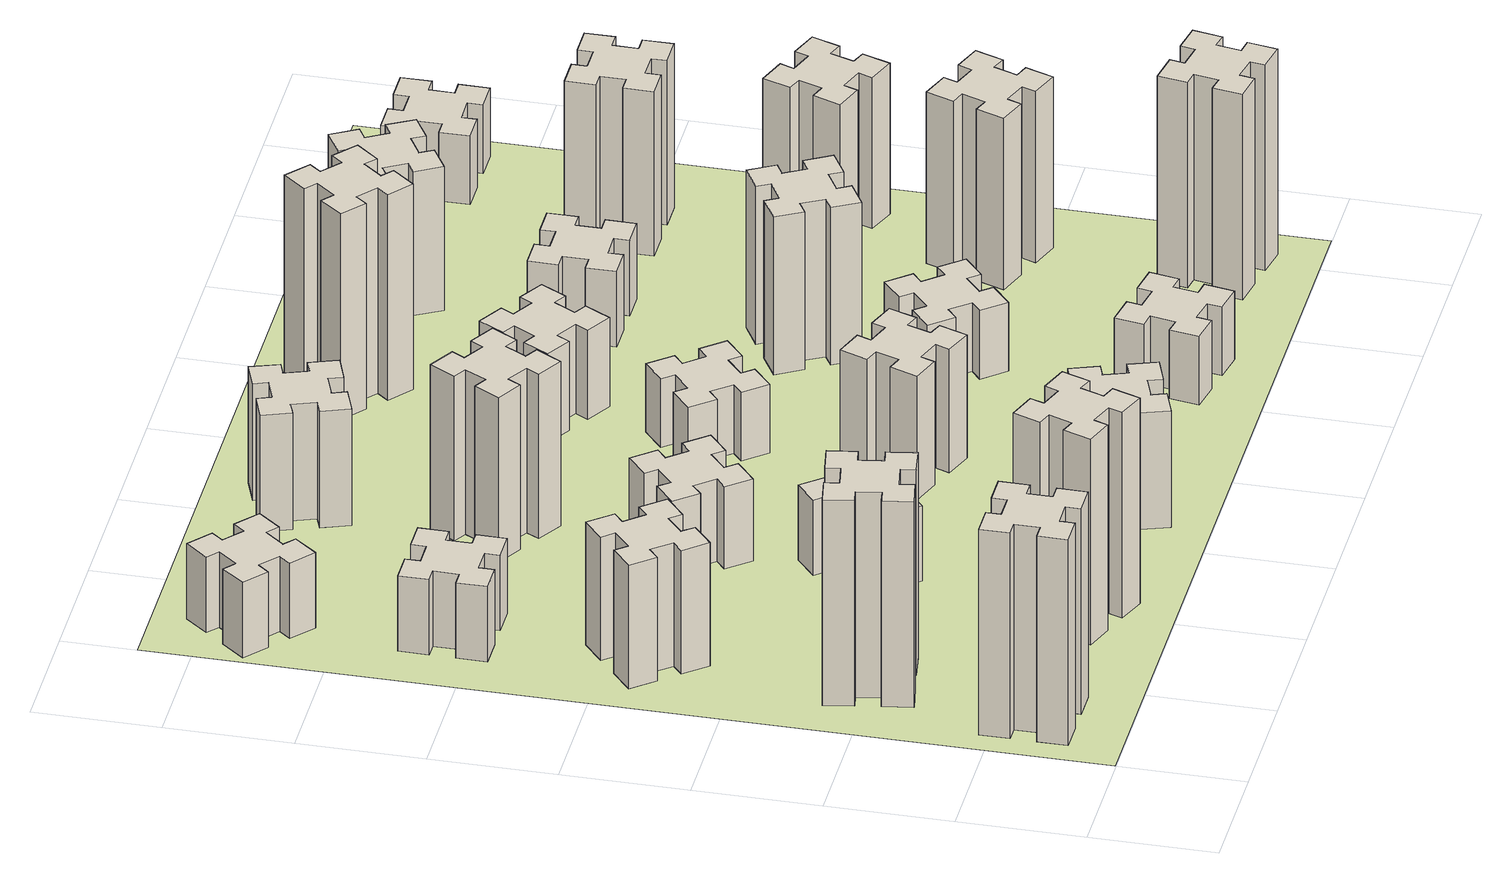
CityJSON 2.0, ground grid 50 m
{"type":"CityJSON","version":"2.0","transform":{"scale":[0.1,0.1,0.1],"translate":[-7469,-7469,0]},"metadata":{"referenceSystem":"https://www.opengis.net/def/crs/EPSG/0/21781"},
"CityObjects":{
"building1":{"type":"Building","attributes":{"class":"1000","function":"1000","usage":"1000","yearOfConstruction":2016,"roofType":"1000","measuredHeight":90,"storeysAboveGround":30,"storeysBelowGround":0},"geometry":[{"type":"Solid","lod":"1","boundaries":[[[[0,1,2,3,4,5,6,7,8,9,10,11,12,13,14,15,16,17,18,19]],[[17,16,20,21]],[[16,15,22,20]],[[15,14,23,22]],[[14,13,24,23]],[[13,12,25,24]],[[12,11,26,25]],[[11,10,27,26]],[[10,9,28,27]],[[9,8,29,28]],[[8,7,30,29]],[[7,6,31,30]],[[6,5,32,31]],[[5,4,33,32]],[[4,3,34,33]],[[3,2,35,34]],[[2,1,36,35]],[[1,0,37,36]],[[0,19,38,37]],[[19,18,39,38]],[[18,17,21,39]],[[24,25,26,27,28,29,30,31,32,33,34,35,36,37,38,39,21,20,22,23]]]]}]},
"building2":{"type":"Building","attributes":{"class":"1000","function":"1000","usage":"1000","yearOfConstruction":2016,"roofType":"1000","measuredHeight":90,"storeysAboveGround":30,"storeysBelowGround":0},"geometry":[{"type":"Solid","lod":"1","boundaries":[[[[40,41,42,43,44,45,46,47,48,49,50,51,52,53,54,55,56,57,58,59]],[[57,56,60,61]],[[56,55,62,60]],[[55,54,63,62]],[[54,53,64,63]],[[53,52,65,64]],[[52,51,66,65]],[[51,50,67,66]],[[50,49,68,67]],[[49,48,69,68]],[[48,47,70,69]],[[47,46,71,70]],[[46,45,72,71]],[[45,44,73,72]],[[44,43,74,73]],[[43,42,75,74]],[[42,41,76,75]],[[41,40,77,76]],[[40,59,78,77]],[[59,58,79,78]],[[58,57,61,79]],[[64,65,66,67,68,69,70,71,72,73,74,75,76,77,78,79,61,60,62,63]]]]}]},
"building3":{"type":"Building","attributes":{"class":"1000","function":"1000","usage":"1000","yearOfConstruction":2016,"roofType":"1000","measuredHeight":54,"storeysAboveGround":30,"storeysBelowGround":0},"geometry":[{"type":"Solid","lod":"1","boundaries":[[[[80,81,82,83,84,85,86,87,88,89,90,91,92,93,94,95,96,97,98,99]],[[97,96,100,101]],[[96,95,102,100]],[[95,94,103,102]],[[94,93,104,103]],[[93,92,105,104]],[[92,91,106,105]],[[91,90,107,106]],[[90,89,108,107]],[[89,88,109,108]],[[88,87,110,109]],[[87,86,111,110]],[[86,85,112,111]],[[85,84,113,112]],[[84,83,114,113]],[[83,82,115,114]],[[82,81,116,115]],[[81,80,117,116]],[[80,99,118,117]],[[99,98,119,118]],[[98,97,101,119]],[[104,105,106,107,108,109,110,111,112,113,114,115,116,117,118,119,101,100,102,103]]]]}]},
"building4":{"type":"Building","attributes":{"class":"1000","function":"1000","usage":"1000","yearOfConstruction":2016,"roofType":"1000","measuredHeight":90,"storeysAboveGround":30,"storeysBelowGround":0},"geometry":[{"type":"Solid","lod":"1","boundaries":[[[[120,121,122,123,124,125,126,127,128,129,130,131,132,133,134,135,136,137,138,139]],[[137,136,140,141]],[[136,135,142,140]],[[135,134,143,142]],[[134,133,144,143]],[[133,132,145,144]],[[132,131,146,145]],[[131,130,147,146]],[[130,129,148,147]],[[129,128,149,148]],[[128,127,150,149]],[[127,126,151,150]],[[126,125,152,151]],[[125,124,153,152]],[[124,123,154,153]],[[123,122,155,154]],[[122,121,156,155]],[[121,120,157,156]],[[120,139,158,157]],[[139,138,159,158]],[[138,137,141,159]],[[144,145,146,147,148,149,150,151,152,153,154,155,156,157,158,159,141,140,142,143]]]]}]},
"building5":{"type":"Building","attributes":{"class":"1000","function":"1000","usage":"1000","yearOfConstruction":2016,"roofType":"1000","measuredHeight":33,"storeysAboveGround":30,"storeysBelowGround":0},"geometry":[{"type":"Solid","lod":"1","boundaries":[[[[160,161,162,163,164,165,166,167,168,169,170,171,172,173,174,175,176,177,178,179]],[[177,176,180,181]],[[176,175,182,180]],[[175,174,183,182]],[[174,173,184,183]],[[173,172,185,184]],[[172,171,186,185]],[[171,170,187,186]],[[170,169,188,187]],[[169,168,189,188]],[[168,167,190,189]],[[167,166,191,190]],[[166,165,192,191]],[[165,164,193,192]],[[164,163,194,193]],[[163,162,195,194]],[[162,161,196,195]],[[161,160,197,196]],[[160,179,198,197]],[[179,178,199,198]],[[178,177,181,199]],[[184,185,186,187,188,189,190,191,192,193,194,195,196,197,198,199,181,180,182,183]]]]}]},
"building6":{"type":"Building","attributes":{"class":"1000","function":"1000","usage":"1000","yearOfConstruction":2016,"roofType":"1000","measuredHeight":33,"storeysAboveGround":30,"storeysBelowGround":0},"geometry":[{"type":"Solid","lod":"1","boundaries":[[[[200,201,202,203,204,205,206,207,208,209,210,211,212,213,214,215,216,217,218,219]],[[217,216,220,221]],[[216,215,222,220]],[[215,214,223,222]],[[214,213,224,223]],[[213,212,225,224]],[[212,211,226,225]],[[211,210,227,226]],[[210,209,228,227]],[[209,208,229,228]],[[208,207,230,229]],[[207,206,231,230]],[[206,205,232,231]],[[205,204,233,232]],[[204,203,234,233]],[[203,202,235,234]],[[202,201,236,235]],[[201,200,237,236]],[[200,219,238,237]],[[219,218,239,238]],[[218,217,221,239]],[[224,225,226,227,228,229,230,231,232,233,234,235,236,237,238,239,221,220,222,223]]]]}]},
"building7":{"type":"Building","attributes":{"class":"1000","function":"1000","usage":"1000","yearOfConstruction":2016,"roofType":"1000","measuredHeight":33,"storeysAboveGround":30,"storeysBelowGround":0},"geometry":[{"type":"Solid","lod":"1","boundaries":[[[[240,241,242,243,244,245,246,247,248,249,250,251,252,253,254,255,256,257,258,259]],[[257,256,260,261]],[[256,255,262,260]],[[255,254,263,262]],[[254,253,264,263]],[[253,252,265,264]],[[252,251,266,265]],[[251,250,267,266]],[[250,249,268,267]],[[249,248,269,268]],[[248,247,270,269]],[[247,246,271,270]],[[246,245,272,271]],[[245,244,273,272]],[[244,243,274,273]],[[243,242,275,274]],[[242,241,276,275]],[[241,240,277,276]],[[240,259,278,277]],[[259,258,279,278]],[[258,257,261,279]],[[264,265,266,267,268,269,270,271,272,273,274,275,276,277,278,279,261,260,262,263]]]]}]},
"building8":{"type":"Building","attributes":{"class":"1000","function":"1000","usage":"1000","yearOfConstruction":2016,"roofType":"1000","measuredHeight":36,"storeysAboveGround":30,"storeysBelowGround":0},"geometry":[{"type":"Solid","lod":"1","boundaries":[[[[280,281,282,283,284,285,286,287,288,289,290,291,292,293,294,295,296,297,298,299]],[[297,296,300,301]],[[296,295,302,300]],[[295,294,303,302]],[[294,293,304,303]],[[293,292,305,304]],[[292,291,306,305]],[[291,290,307,306]],[[290,289,308,307]],[[289,288,309,308]],[[288,287,310,309]],[[287,286,311,310]],[[286,285,312,311]],[[285,284,313,312]],[[284,283,314,313]],[[283,282,315,314]],[[282,281,316,315]],[[281,280,317,316]],[[280,299,318,317]],[[299,298,319,318]],[[298,297,301,319]],[[304,305,306,307,308,309,310,311,312,313,314,315,316,317,318,319,301,300,302,303]]]]}]},
"building9":{"type":"Building","attributes":{"class":"1000","function":"1000","usage":"1000","yearOfConstruction":2016,"roofType":"1000","measuredHeight":51,"storeysAboveGround":30,"storeysBelowGround":0},"geometry":[{"type":"Solid","lod":"1","boundaries":[[[[320,321,322,323,324,325,326,327,328,329,330,331,332,333,334,335,336,337,338,339]],[[337,336,340,341]],[[336,335,342,340]],[[335,334,343,342]],[[334,333,344,343]],[[333,332,345,344]],[[332,331,346,345]],[[331,330,347,346]],[[330,329,348,347]],[[329,328,349,348]],[[328,327,350,349]],[[327,326,351,350]],[[326,325,352,351]],[[325,324,353,352]],[[324,323,354,353]],[[323,322,355,354]],[[322,321,356,355]],[[321,320,357,356]],[[320,339,358,357]],[[339,338,359,358]],[[338,337,341,359]],[[344,345,346,347,348,349,350,351,352,353,354,355,356,357,358,359,341,340,342,343]]]]}]},
"building10":{"type":"Building","attributes":{"class":"1000","function":"1000","usage":"1000","yearOfConstruction":2016,"roofType":"1000","measuredHeight":72,"storeysAboveGround":30,"storeysBelowGround":0},"geometry":[{"type":"Solid","lod":"1","boundaries":[[[[360,361,362,363,364,365,366,367,368,369,370,371,372,373,374,375,376,377,378,379]],[[377,376,380,381]],[[376,375,382,380]],[[375,374,383,382]],[[374,373,384,383]],[[373,372,385,384]],[[372,371,386,385]],[[371,370,387,386]],[[370,369,388,387]],[[369,368,389,388]],[[368,367,390,389]],[[367,366,391,390]],[[366,365,392,391]],[[365,364,393,392]],[[364,363,394,393]],[[363,362,395,394]],[[362,361,396,395]],[[361,360,397,396]],[[360,379,398,397]],[[379,378,399,398]],[[378,377,381,399]],[[384,385,386,387,388,389,390,391,392,393,394,395,396,397,398,399,381,380,382,383]]]]}]},
"building11":{"type":"Building","attributes":{"class":"1000","function":"1000","usage":"1000","yearOfConstruction":2016,"roofType":"1000","measuredHeight":51,"storeysAboveGround":30,"storeysBelowGround":0},"geometry":[{"type":"Solid","lod":"1","boundaries":[[[[400,401,402,403,404,405,406,407,408,409,410,411,412,413,414,415,416,417,418,419]],[[417,416,420,421]],[[416,415,422,420]],[[415,414,423,422]],[[414,413,424,423]],[[413,412,425,424]],[[412,411,426,425]],[[411,410,427,426]],[[410,409,428,427]],[[409,408,429,428]],[[408,407,430,429]],[[407,406,431,430]],[[406,405,432,431]],[[405,404,433,432]],[[404,403,434,433]],[[403,402,435,434]],[[402,401,436,435]],[[401,400,437,436]],[[400,419,438,437]],[[419,418,439,438]],[[418,417,421,439]],[[424,425,426,427,428,429,430,431,432,433,434,435,436,437,438,439,421,420,422,423]]]]}]},
"building12":{"type":"Building","attributes":{"class":"1000","function":"1000","usage":"1000","yearOfConstruction":2016,"roofType":"1000","measuredHeight":54,"storeysAboveGround":30,"storeysBelowGround":0},"geometry":[{"type":"Solid","lod":"1","boundaries":[[[[440,441,442,443,444,445,446,447,448,449,450,451,452,453,454,455,456,457,458,459]],[[457,456,460,461]],[[456,455,462,460]],[[455,454,463,462]],[[454,453,464,463]],[[453,452,465,464]],[[452,451,466,465]],[[451,450,467,466]],[[450,449,468,467]],[[449,448,469,468]],[[448,447,470,469]],[[447,446,471,470]],[[446,445,472,471]],[[445,444,473,472]],[[444,443,474,473]],[[443,442,475,474]],[[442,441,476,475]],[[441,440,477,476]],[[440,459,478,477]],[[459,458,479,478]],[[458,457,461,479]],[[464,465,466,467,468,469,470,471,472,473,474,475,476,477,478,479,461,460,462,463]]]]}]},
"building13":{"type":"Building","attributes":{"class":"1000","function":"1000","usage":"1000","yearOfConstruction":2016,"roofType":"1000","measuredHeight":30,"storeysAboveGround":30,"storeysBelowGround":0},"geometry":[{"type":"Solid","lod":"1","boundaries":[[[[480,481,482,483,484,485,486,487,488,489,490,491,492,493,494,495,496,497,498,499]],[[497,496,500,501]],[[496,495,502,500]],[[495,494,503,502]],[[494,493,504,503]],[[493,492,505,504]],[[492,491,506,505]],[[491,490,507,506]],[[490,489,508,507]],[[489,488,509,508]],[[488,487,510,509]],[[487,486,511,510]],[[486,485,512,511]],[[485,484,513,512]],[[484,483,514,513]],[[483,482,515,514]],[[482,481,516,515]],[[481,480,517,516]],[[480,499,518,517]],[[499,498,519,518]],[[498,497,501,519]],[[504,505,506,507,508,509,510,511,512,513,514,515,516,517,518,519,501,500,502,503]]]]}]},
"building14":{"type":"Building","attributes":{"class":"1000","function":"1000","usage":"1000","yearOfConstruction":2016,"roofType":"1000","measuredHeight":39,"storeysAboveGround":30,"storeysBelowGround":0},"geometry":[{"type":"Solid","lod":"1","boundaries":[[[[520,521,522,523,524,525,526,527,528,529,530,531,532,533,534,535,536,537,538,539]],[[537,536,540,541]],[[536,535,542,540]],[[535,534,543,542]],[[534,533,544,543]],[[533,532,545,544]],[[532,531,546,545]],[[531,530,547,546]],[[530,529,548,547]],[[529,528,549,548]],[[528,527,550,549]],[[527,526,551,550]],[[526,525,552,551]],[[525,524,553,552]],[[524,523,554,553]],[[523,522,555,554]],[[522,521,556,555]],[[521,520,557,556]],[[520,539,558,557]],[[539,538,559,558]],[[538,537,541,559]],[[544,545,546,547,548,549,550,551,552,553,554,555,556,557,558,559,541,540,542,543]]]]}]},
"building15":{"type":"Building","attributes":{"class":"1000","function":"1000","usage":"1000","yearOfConstruction":2016,"roofType":"1000","measuredHeight":30,"storeysAboveGround":30,"storeysBelowGround":0},"geometry":[{"type":"Solid","lod":"1","boundaries":[[[[560,561,562,563,564,565,566,567,568,569,570,571,572,573,574,575,576,577,578,579]],[[577,576,580,581]],[[576,575,582,580]],[[575,574,583,582]],[[574,573,584,583]],[[573,572,585,584]],[[572,571,586,585]],[[571,570,587,586]],[[570,569,588,587]],[[569,568,589,588]],[[568,567,590,589]],[[567,566,591,590]],[[566,565,592,591]],[[565,564,593,592]],[[564,563,594,593]],[[563,562,595,594]],[[562,561,596,595]],[[561,560,597,596]],[[560,579,598,597]],[[579,578,599,598]],[[578,577,581,599]],[[584,585,586,587,588,589,590,591,592,593,594,595,596,597,598,599,581,580,582,583]]]]}]},
"building16":{"type":"Building","attributes":{"class":"1000","function":"1000","usage":"1000","yearOfConstruction":2016,"roofType":"1000","measuredHeight":90,"storeysAboveGround":30,"storeysBelowGround":0},"geometry":[{"type":"Solid","lod":"1","boundaries":[[[[600,601,602,603,604,605,606,607,608,609,610,611,612,613,614,615,616,617,618,619]],[[617,616,620,621]],[[616,615,622,620]],[[615,614,623,622]],[[614,613,624,623]],[[613,612,625,624]],[[612,611,626,625]],[[611,610,627,626]],[[610,609,628,627]],[[609,608,629,628]],[[608,607,630,629]],[[607,606,631,630]],[[606,605,632,631]],[[605,604,633,632]],[[604,603,634,633]],[[603,602,635,634]],[[602,601,636,635]],[[601,600,637,636]],[[600,619,638,637]],[[619,618,639,638]],[[618,617,621,639]],[[624,625,626,627,628,629,630,631,632,633,634,635,636,637,638,639,621,620,622,623]]]]}]},
"building17":{"type":"Building","attributes":{"class":"1000","function":"1000","usage":"1000","yearOfConstruction":2016,"roofType":"1000","measuredHeight":30,"storeysAboveGround":30,"storeysBelowGround":0},"geometry":[{"type":"Solid","lod":"1","boundaries":[[[[640,641,642,643,644,645,646,647,648,649,650,651,652,653,654,655,656,657,658,659]],[[657,656,660,661]],[[656,655,662,660]],[[655,654,663,662]],[[654,653,664,663]],[[653,652,665,664]],[[652,651,666,665]],[[651,650,667,666]],[[650,649,668,667]],[[649,648,669,668]],[[648,647,670,669]],[[647,646,671,670]],[[646,645,672,671]],[[645,644,673,672]],[[644,643,674,673]],[[643,642,675,674]],[[642,641,676,675]],[[641,640,677,676]],[[640,659,678,677]],[[659,658,679,678]],[[658,657,661,679]],[[664,665,666,667,668,669,670,671,672,673,674,675,676,677,678,679,661,660,662,663]]]]}]},
"building18":{"type":"Building","attributes":{"class":"1000","function":"1000","usage":"1000","yearOfConstruction":2016,"roofType":"1000","measuredHeight":69,"storeysAboveGround":30,"storeysBelowGround":0},"geometry":[{"type":"Solid","lod":"1","boundaries":[[[[680,681,682,683,684,685,686,687,688,689,690,691,692,693,694,695,696,697,698,699]],[[697,696,700,701]],[[696,695,702,700]],[[695,694,703,702]],[[694,693,704,703]],[[693,692,705,704]],[[692,691,706,705]],[[691,690,707,706]],[[690,689,708,707]],[[689,688,709,708]],[[688,687,710,709]],[[687,686,711,710]],[[686,685,712,711]],[[685,684,713,712]],[[684,683,714,713]],[[683,682,715,714]],[[682,681,716,715]],[[681,680,717,716]],[[680,699,718,717]],[[699,698,719,718]],[[698,697,701,719]],[[704,705,706,707,708,709,710,711,712,713,714,715,716,717,718,719,701,700,702,703]]]]}]},
"building19":{"type":"Building","attributes":{"class":"1000","function":"1000","usage":"1000","yearOfConstruction":2016,"roofType":"1000","measuredHeight":33,"storeysAboveGround":30,"storeysBelowGround":0},"geometry":[{"type":"Solid","lod":"1","boundaries":[[[[720,721,722,723,724,725,726,727,728,729,730,731,732,733,734,735,736,737,738,739]],[[737,736,740,741]],[[736,735,742,740]],[[735,734,743,742]],[[734,733,744,743]],[[733,732,745,744]],[[732,731,746,745]],[[731,730,747,746]],[[730,729,748,747]],[[729,728,749,748]],[[728,727,750,749]],[[727,726,751,750]],[[726,725,752,751]],[[725,724,753,752]],[[724,723,754,753]],[[723,722,755,754]],[[722,721,756,755]],[[721,720,757,756]],[[720,739,758,757]],[[739,738,759,758]],[[738,737,741,759]],[[744,745,746,747,748,749,750,751,752,753,754,755,756,757,758,759,741,740,742,743]]]]}]},
"building20":{"type":"Building","attributes":{"class":"1000","function":"1000","usage":"1000","yearOfConstruction":2016,"roofType":"1000","measuredHeight":90,"storeysAboveGround":30,"storeysBelowGround":0},"geometry":[{"type":"Solid","lod":"1","boundaries":[[[[760,761,762,763,764,765,766,767,768,769,770,771,772,773,774,775,776,777,778,779]],[[777,776,780,781]],[[776,775,782,780]],[[775,774,783,782]],[[774,773,784,783]],[[773,772,785,784]],[[772,771,786,785]],[[771,770,787,786]],[[770,769,788,787]],[[769,768,789,788]],[[768,767,790,789]],[[767,766,791,790]],[[766,765,792,791]],[[765,764,793,792]],[[764,763,794,793]],[[763,762,795,794]],[[762,761,796,795]],[[761,760,797,796]],[[760,779,798,797]],[[779,778,799,798]],[[778,777,781,799]],[[784,785,786,787,788,789,790,791,792,793,794,795,796,797,798,799,781,780,782,783]]]]}]},
"building21":{"type":"Building","attributes":{"class":"1000","function":"1000","usage":"1000","yearOfConstruction":2016,"roofType":"1000","measuredHeight":63,"storeysAboveGround":30,"storeysBelowGround":0},"geometry":[{"type":"Solid","lod":"1","boundaries":[[[[800,801,802,803,804,805,806,807,808,809,810,811,812,813,814,815,816,817,818,819]],[[817,816,820,821]],[[816,815,822,820]],[[815,814,823,822]],[[814,813,824,823]],[[813,812,825,824]],[[812,811,826,825]],[[811,810,827,826]],[[810,809,828,827]],[[809,808,829,828]],[[808,807,830,829]],[[807,806,831,830]],[[806,805,832,831]],[[805,804,833,832]],[[804,803,834,833]],[[803,802,835,834]],[[802,801,836,835]],[[801,800,837,836]],[[800,819,838,837]],[[819,818,839,838]],[[818,817,821,839]],[[824,825,826,827,828,829,830,831,832,833,834,835,836,837,838,839,821,820,822,823]]]]}]},
"building22":{"type":"Building","attributes":{"class":"1000","function":"1000","usage":"1000","yearOfConstruction":2016,"roofType":"1000","measuredHeight":75,"storeysAboveGround":30,"storeysBelowGround":0},"geometry":[{"type":"Solid","lod":"1","boundaries":[[[[840,841,842,843,844,845,846,847,848,849,850,851,852,853,854,855,856,857,858,859]],[[857,856,860,861]],[[856,855,862,860]],[[855,854,863,862]],[[854,853,864,863]],[[853,852,865,864]],[[852,851,866,865]],[[851,850,867,866]],[[850,849,868,867]],[[849,848,869,868]],[[848,847,870,869]],[[847,846,871,870]],[[846,845,872,871]],[[845,844,873,872]],[[844,843,874,873]],[[843,842,875,874]],[[842,841,876,875]],[[841,840,877,876]],[[840,859,878,877]],[[859,858,879,878]],[[858,857,861,879]],[[864,865,866,867,868,869,870,871,872,873,874,875,876,877,878,879,861,860,862,863]]]]}]},
"building23":{"type":"Building","attributes":{"class":"1000","function":"1000","usage":"1000","yearOfConstruction":2016,"roofType":"1000","measuredHeight":66,"storeysAboveGround":30,"storeysBelowGround":0},"geometry":[{"type":"Solid","lod":"1","boundaries":[[[[880,881,882,883,884,885,886,887,888,889,890,891,892,893,894,895,896,897,898,899]],[[897,896,900,901]],[[896,895,902,900]],[[895,894,903,902]],[[894,893,904,903]],[[893,892,905,904]],[[892,891,906,905]],[[891,890,907,906]],[[890,889,908,907]],[[889,888,909,908]],[[888,887,910,909]],[[887,886,911,910]],[[886,885,912,911]],[[885,884,913,912]],[[884,883,914,913]],[[883,882,915,914]],[[882,881,916,915]],[[881,880,917,916]],[[880,899,918,917]],[[899,898,919,918]],[[898,897,901,919]],[[904,905,906,907,908,909,910,911,912,913,914,915,916,917,918,919,901,900,902,903]]]]}]},
"building24":{"type":"Building","attributes":{"class":"1000","function":"1000","usage":"1000","yearOfConstruction":2016,"roofType":"1000","measuredHeight":72,"storeysAboveGround":30,"storeysBelowGround":0},"geometry":[{"type":"Solid","lod":"1","boundaries":[[[[920,921,922,923,924,925,926,927,928,929,930,931,932,933,934,935,936,937,938,939]],[[937,936,940,941]],[[936,935,942,940]],[[935,934,943,942]],[[934,933,944,943]],[[933,932,945,944]],[[932,931,946,945]],[[931,930,947,946]],[[930,929,948,947]],[[929,928,949,948]],[[928,927,950,949]],[[927,926,951,950]],[[926,925,952,951]],[[925,924,953,952]],[[924,923,954,953]],[[923,922,955,954]],[[922,921,956,955]],[[921,920,957,956]],[[920,939,958,957]],[[939,938,959,958]],[[938,937,941,959]],[[944,945,946,947,948,949,950,951,952,953,954,955,956,957,958,959,941,940,942,943]]]]}]},
"building25":{"type":"Building","attributes":{"class":"1000","function":"1000","usage":"1000","yearOfConstruction":2016,"roofType":"1000","measuredHeight":30,"storeysAboveGround":30,"storeysBelowGround":0},"geometry":[{"type":"Solid","lod":"1","boundaries":[[[[960,961,962,963,964,965,966,967,968,969,970,971,972,973,974,975,976,977,978,979]],[[977,976,980,981]],[[976,975,982,980]],[[975,974,983,982]],[[974,973,984,983]],[[973,972,985,984]],[[972,971,986,985]],[[971,970,987,986]],[[970,969,988,987]],[[969,968,989,988]],[[968,967,990,989]],[[967,966,991,990]],[[966,965,992,991]],[[965,964,993,992]],[[964,963,994,993]],[[963,962,995,994]],[[962,961,996,995]],[[961,960,997,996]],[[960,979,998,997]],[[979,978,999,998]],[[978,977,981,999]],[[984,985,986,987,988,989,990,991,992,993,994,995,996,997,998,999,981,980,982,983]]]]}]},
"landuse1":{"type":"LandUse","attributes":{"name":"plot1","function":"1010"},"geometry":[{"type":"MultiSurface","lod":"1","boundaries":[[[1000,1001,1002,1003]]]}]}
},
"vertices":[
[165,425,0],[165,325,0],[105,325,0],[105,205,0],[225,205,0],[225,265,0],[325,265,0],[325,205,0],[445,205,0],[445,325,0],[385,325,0],[385,425,0],[445,425,0],[445,545,0],[325,545,0],[325,485,0],[225,485,0],[225,545,0],[105,545,0],[105,425,0],[225,485,900],[225,545,900],[325,485,900],[325,545,900],[445,545,900],[445,425,900],[385,425,900],[385,325,900],[445,325,900],[445,205,900],[325,205,900],[325,265,900],[225,265,900],[225,205,900],[105,205,900],[105,325,900],[165,325,900],[165,425,900],[105,425,900],[105,545,900],
[492,985,0],[475,1084,0],[534,1094,0],[513,1212,0],[395,1191,0],[405,1132,0],[307,1115,0],[297,1174,0],[178,1153,0],[199,1035,0],[258,1045,0],[276,947,0],[217,937,0],[237,818,0],[356,839,0],[345,898,0],[444,916,0],[454,857,0],[572,877,0],[551,996,0],[444,916,900],[454,857,900],[345,898,900],[356,839,900],[237,818,900],[217,937,900],[276,947,900],[258,1045,900],[199,1035,900],[178,1153,900],[297,1174,900],[307,1115,900],[405,1132,900],[395,1191,900],[513,1212,900],[534,1094,900],[475,1084,900],[492,985,900],[551,996,900],[572,877,900],
[492,1888,0],[427,1964,0],[473,2003,0],[396,2095,0],[304,2018,0],[343,1972,0],[266,1907,0],[228,1953,0],[136,1876,0],[213,1784,0],[259,1823,0],[323,1746,0],[277,1708,0],[354,1616,0],[446,1693,0],[408,1739,0],[484,1803,0],[523,1757,0],[615,1834,0],[538,1926,0],[484,1803,540],[523,1757,540],[408,1739,540],[446,1693,540],[354,1616,540],[277,1708,540],[323,1746,540],[259,1823,540],[213,1784,540],[136,1876,540],[228,1953,540],[266,1907,540],[343,1972,540],[304,2018,540],[396,2095,540],[473,2003,540],[427,1964,540],[492,1888,540],[538,1926,540],[615,1834,540],
[929,460,0],[895,366,0],[839,387,0],[797,274,0],[910,233,0],[931,289,0],[1025,255,0],[1004,199,0],[1117,157,0],[1158,270,0],[1102,291,0],[1136,385,0],[1192,364,0],[1233,477,0],[1120,518,0],[1100,462,0],[1006,496,0],[1027,552,0],[914,593,0],[873,480,0],[1006,496,900],[1027,552,900],[1100,462,900],[1120,518,900],[1233,477,900],[1192,364,900],[1136,385,900],[1102,291,900],[1158,270,900],[1117,157,900],[1004,199,900],[1025,255,900],[931,289,900],[910,233,900],[797,274,900],[839,387,900],[895,366,900],[929,460,900],[873,480,900],[914,593,900],
[485,2545,0],[485,2645,0],[545,2645,0],[545,2765,0],[425,2765,0],[425,2705,0],[325,2705,0],[325,2765,0],[205,2765,0],[205,2645,0],[265,2645,0],[265,2545,0],[205,2545,0],[205,2425,0],[325,2425,0],[325,2485,0],[425,2485,0],[425,2425,0],[545,2425,0],[545,2545,0],[425,2485,330],[425,2425,330],[325,2485,330],[325,2425,330],[205,2425,330],[205,2545,330],[265,2545,330],[265,2645,330],[205,2645,330],[205,2765,330],[325,2765,330],[325,2705,330],[425,2705,330],[425,2765,330],[545,2765,330],[545,2645,330],[485,2645,330],[485,2545,330],[545,2545,330],[545,2425,330],
[384,3387,0],[308,3452,0],[346,3498,0],[254,3575,0],[177,3483,0],[223,3444,0],[159,3368,0],[113,3406,0],[36,3314,0],[128,3237,0],[166,3283,0],[243,3219,0],[204,3173,0],[296,3096,0],[373,3188,0],[327,3226,0],[392,3303,0],[438,3264,0],[515,3356,0],[423,3433,0],[392,3303,330],[438,3264,330],[327,3226,330],[373,3188,330],[296,3096,330],[204,3173,330],[243,3219,330],[166,3283,330],[128,3237,330],[36,3314,330],[113,3406,330],[159,3368,330],[223,3444,330],[177,3483,330],[254,3575,330],[346,3498,330],[308,3452,330],[384,3387,330],[423,3433,330],[515,3356,330],
[1083,1332,0],[1006,1267,0],[968,1313,0],[876,1236,0],[953,1144,0],[999,1183,0],[1063,1106,0],[1017,1068,0],[1094,976,0],[1186,1053,0],[1148,1099,0],[1224,1163,0],[1263,1117,0],[1355,1194,0],[1278,1286,0],[1232,1248,0],[1167,1324,0],[1213,1363,0],[1136,1455,0],[1044,1378,0],[1167,1324,330],[1213,1363,330],[1232,1248,330],[1278,1286,330],[1355,1194,330],[1263,1117,330],[1224,1163,330],[1148,1099,330],[1186,1053,330],[1094,976,330],[1017,1068,330],[1063,1106,330],[999,1183,330],[953,1144,330],[876,1236,330],[968,1313,330],[1006,1267,330],[1083,1332,330],[1044,1378,330],[1136,1455,330],
[1083,1972,0],[1006,1907,0],[968,1953,0],[876,1876,0],[953,1784,0],[999,1823,0],[1063,1746,0],[1017,1708,0],[1094,1616,0],[1186,1693,0],[1148,1739,0],[1224,1803,0],[1263,1757,0],[1355,1834,0],[1278,1926,0],[1232,1888,0],[1167,1964,0],[1213,2003,0],[1136,2095,0],[1044,2018,0],[1167,1964,360],[1213,2003,360],[1232,1888,360],[1278,1926,360],[1355,1834,360],[1263,1757,360],[1224,1803,360],[1148,1739,360],[1186,1693,360],[1094,1616,360],[1017,1708,360],[1063,1746,360],[999,1823,360],[953,1784,360],[876,1876,360],[968,1953,360],[1006,1907,360],[1083,1972,360],[1044,2018,360],[1136,2095,360],
[1765,496,0],[1671,462,0],[1650,518,0],[1537,477,0],[1579,364,0],[1635,385,0],[1669,291,0],[1613,270,0],[1654,157,0],[1767,199,0],[1746,255,0],[1840,289,0],[1860,233,0],[1973,274,0],[1932,387,0],[1876,366,0],[1842,460,0],[1898,480,0],[1857,593,0],[1744,552,0],[1842,460,510],[1898,480,510],[1876,366,510],[1932,387,510],[1973,274,510],[1860,233,510],[1840,289,510],[1746,255,510],[1767,199,510],[1654,157,510],[1613,270,510],[1669,291,510],[1635,385,510],[1579,364,510],[1537,477,510],[1650,518,510],[1671,462,510],[1765,496,510],[1744,552,510],[1857,593,510],
[1017,2525,0],[1104,2475,0],[1074,2423,0],[1178,2363,0],[1238,2467,0],[1186,2497,0],[1236,2584,0],[1288,2554,0],[1348,2658,0],[1244,2718,0],[1214,2666,0],[1127,2716,0],[1157,2768,0],[1053,2828,0],[993,2724,0],[1045,2694,0],[995,2607,0],[943,2637,0],[883,2533,0],[987,2473,0],[995,2607,720],[943,2637,720],[1045,2694,720],[993,2724,720],[1053,2828,720],[1157,2768,720],[1127,2716,720],[1214,2666,720],[1244,2718,720],[1348,2658,720],[1288,2554,720],[1236,2584,720],[1186,2497,720],[1238,2467,720],[1178,2363,720],[1074,2423,720],[1104,2475,720],[1017,2525,720],[987,2473,720],[883,2533,720],
[1125,3456,0],[1031,3422,0],[1010,3478,0],[897,3437,0],[939,3324,0],[995,3345,0],[1029,3251,0],[973,3230,0],[1014,3117,0],[1127,3159,0],[1106,3215,0],[1200,3249,0],[1220,3193,0],[1333,3234,0],[1292,3347,0],[1236,3326,0],[1202,3420,0],[1258,3440,0],[1217,3553,0],[1104,3512,0],[1202,3420,510],[1258,3440,510],[1236,3326,510],[1292,3347,510],[1333,3234,510],[1220,3193,510],[1200,3249,510],[1106,3215,510],[1127,3159,510],[1014,3117,510],[973,3230,510],[1029,3251,510],[995,3345,510],[939,3324,510],[897,3437,510],[1010,3478,510],[1031,3422,510],[1125,3456,510],[1104,3512,510],[1217,3553,510],
[1769,1300,0],[1735,1206,0],[1679,1227,0],[1637,1114,0],[1750,1073,0],[1771,1129,0],[1865,1095,0],[1844,1039,0],[1957,997,0],[1998,1110,0],[1942,1131,0],[1976,1225,0],[2032,1204,0],[2073,1317,0],[1960,1358,0],[1940,1302,0],[1846,1336,0],[1867,1392,0],[1754,1433,0],[1713,1320,0],[1846,1336,540],[1867,1392,540],[1940,1302,540],[1960,1358,540],[2073,1317,540],[2032,1204,540],[1976,1225,540],[1942,1131,540],[1998,1110,540],[1957,997,540],[1844,1039,540],[1865,1095,540],[1771,1129,540],[1750,1073,540],[1637,1114,540],[1679,1227,540],[1735,1206,540],[1769,1300,540],[1713,1320,540],[1754,1433,540],
[1972,1988,0],[1907,2064,0],[1953,2103,0],[1876,2195,0],[1784,2118,0],[1823,2072,0],[1746,2007,0],[1708,2053,0],[1616,1976,0],[1693,1884,0],[1739,1923,0],[1803,1846,0],[1757,1808,0],[1834,1716,0],[1926,1793,0],[1888,1839,0],[1964,1903,0],[2003,1857,0],[2095,1934,0],[2018,2026,0],[1964,1903,300],[2003,1857,300],[1888,1839,300],[1926,1793,300],[1834,1716,300],[1757,1808,300],[1803,1846,300],[1739,1923,300],[1693,1884,300],[1616,1976,300],[1708,2053,300],[1746,2007,300],[1823,2072,300],[1784,2118,300],[1876,2195,300],[1953,2103,300],[1907,2064,300],[1972,1988,300],[2018,2026,300],[2095,1934,300],
[2026,2497,0],[2076,2584,0],[2128,2554,0],[2188,2658,0],[2084,2718,0],[2054,2666,0],[1967,2716,0],[1997,2768,0],[1893,2828,0],[1833,2724,0],[1885,2694,0],[1835,2607,0],[1783,2637,0],[1723,2533,0],[1827,2473,0],[1857,2525,0],[1944,2475,0],[1914,2423,0],[2018,2363,0],[2078,2467,0],[1944,2475,390],[1914,2423,390],[1857,2525,390],[1827,2473,390],[1723,2533,390],[1783,2637,390],[1835,2607,390],[1885,2694,390],[1833,2724,390],[1893,2828,390],[1997,2768,390],[1967,2716,390],[2054,2666,390],[2084,2718,390],[2188,2658,390],[2128,2554,390],[2076,2584,390],[2026,2497,390],[2078,2467,390],[2018,2363,390],
[2596,444,0],[2578,345,0],[2519,356,0],[2498,237,0],[2617,217,0],[2627,276,0],[2725,258,0],[2715,199,0],[2833,178,0],[2854,297,0],[2795,307,0],[2812,405,0],[2871,395,0],[2892,513,0],[2774,534,0],[2764,475,0],[2665,492,0],[2676,551,0],[2557,572,0],[2537,454,0],[2665,492,300],[2676,551,300],[2764,475,300],[2774,534,300],[2892,513,300],[2871,395,300],[2812,405,300],[2795,307,300],[2854,297,300],[2833,178,300],[2715,199,300],[2725,258,300],[2627,276,300],[2617,217,300],[2498,237,300],[2519,356,300],[2578,345,300],[2596,444,300],[2537,454,300],[2557,572,300],
[1846,3283,0],[1923,3219,0],[1884,3173,0],[1976,3096,0],[2053,3188,0],[2007,3226,0],[2072,3303,0],[2118,3264,0],[2195,3356,0],[2103,3433,0],[2064,3387,0],[1988,3452,0],[2026,3498,0],[1934,3575,0],[1857,3483,0],[1903,3444,0],[1839,3368,0],[1793,3406,0],[1716,3314,0],[1808,3237,0],[1839,3368,900],[1793,3406,900],[1903,3444,900],[1857,3483,900],[1934,3575,900],[2026,3498,900],[1988,3452,900],[2064,3387,900],[2103,3433,900],[2195,3356,900],[2118,3264,900],[2072,3303,900],[2007,3226,900],[2053,3188,900],[1976,3096,900],[1884,3173,900],[1923,3219,900],[1846,3283,900],[1808,3237,900],[1716,3314,900],
[2628,1099,0],[2704,1163,0],[2743,1117,0],[2835,1194,0],[2758,1286,0],[2712,1248,0],[2647,1324,0],[2693,1363,0],[2616,1455,0],[2524,1378,0],[2563,1332,0],[2486,1267,0],[2448,1313,0],[2356,1236,0],[2433,1144,0],[2479,1183,0],[2543,1106,0],[2497,1068,0],[2574,976,0],[2666,1053,0],[2543,1106,300],[2497,1068,300],[2479,1183,300],[2433,1144,300],[2356,1236,300],[2448,1313,300],[2486,1267,300],[2563,1332,300],[2524,1378,300],[2616,1455,300],[2693,1363,300],[2647,1324,300],[2712,1248,300],[2758,1286,300],[2835,1194,300],[2743,1117,300],[2704,1163,300],[2628,1099,300],[2666,1053,300],[2574,976,300],
[2475,1744,0],[2525,1657,0],[2473,1627,0],[2533,1523,0],[2637,1583,0],[2607,1635,0],[2694,1685,0],[2724,1633,0],[2828,1693,0],[2768,1797,0],[2716,1767,0],[2666,1854,0],[2718,1884,0],[2658,1988,0],[2554,1928,0],[2584,1876,0],[2497,1826,0],[2467,1878,0],[2363,1818,0],[2423,1714,0],[2497,1826,690],[2467,1878,690],[2584,1876,690],[2554,1928,690],[2658,1988,690],[2718,1884,690],[2666,1854,690],[2716,1767,690],[2768,1797,690],[2828,1693,690],[2724,1633,690],[2694,1685,690],[2607,1635,690],[2637,1583,690],[2533,1523,690],[2473,1627,690],[2525,1657,690],[2475,1744,690],[2423,1714,690],[2363,1818,690],
[2705,2545,0],[2705,2645,0],[2765,2645,0],[2765,2765,0],[2645,2765,0],[2645,2705,0],[2545,2705,0],[2545,2765,0],[2425,2765,0],[2425,2645,0],[2485,2645,0],[2485,2545,0],[2425,2545,0],[2425,2425,0],[2545,2425,0],[2545,2485,0],[2645,2485,0],[2645,2425,0],[2765,2425,0],[2765,2545,0],[2645,2485,330],[2645,2425,330],[2545,2485,330],[2545,2425,330],[2425,2425,330],[2425,2545,330],[2485,2545,330],[2485,2645,330],[2425,2645,330],[2425,2765,330],[2545,2765,330],[2545,2705,330],[2645,2705,330],[2645,2765,330],[2765,2765,330],[2765,2645,330],[2705,2645,330],[2705,2545,330],[2765,2545,330],[2765,2425,330],
[3504,475,0],[3405,492,0],[3416,551,0],[3297,572,0],[3277,454,0],[3336,444,0],[3318,345,0],[3259,356,0],[3238,237,0],[3357,217,0],[3367,276,0],[3465,258,0],[3455,199,0],[3573,178,0],[3594,297,0],[3535,307,0],[3552,405,0],[3611,395,0],[3632,513,0],[3514,534,0],[3552,405,900],[3611,395,900],[3535,307,900],[3594,297,900],[3573,178,900],[3455,199,900],[3465,258,900],[3367,276,900],[3357,217,900],[3238,237,900],[3259,356,900],[3318,345,900],[3336,444,900],[3277,454,900],[3297,572,900],[3416,551,900],[3405,492,900],[3504,475,900],[3514,534,900],[3632,513,900],
[2716,3347,0],[2666,3434,0],[2718,3464,0],[2658,3568,0],[2554,3508,0],[2584,3456,0],[2497,3406,0],[2467,3458,0],[2363,3398,0],[2423,3294,0],[2475,3324,0],[2525,3237,0],[2473,3207,0],[2533,3103,0],[2637,3163,0],[2607,3215,0],[2694,3265,0],[2724,3213,0],[2828,3273,0],[2768,3377,0],[2694,3265,630],[2724,3213,630],[2607,3215,630],[2637,3163,630],[2533,3103,630],[2473,3207,630],[2525,3237,630],[2475,3324,630],[2423,3294,630],[2363,3398,630],[2467,3458,630],[2497,3406,630],[2584,3456,630],[2554,3508,630],[2658,3568,630],[2718,3464,630],[2666,3434,630],[2716,3347,630],[2768,3377,630],[2828,3273,630],
[3251,1129,0],[3345,1095,0],[3324,1039,0],[3437,997,0],[3478,1110,0],[3422,1131,0],[3456,1225,0],[3512,1204,0],[3553,1317,0],[3440,1358,0],[3420,1302,0],[3326,1336,0],[3347,1392,0],[3234,1433,0],[3193,1320,0],[3249,1300,0],[3215,1206,0],[3159,1227,0],[3117,1114,0],[3230,1073,0],[3215,1206,750],[3159,1227,750],[3249,1300,750],[3193,1320,750],[3234,1433,750],[3347,1392,750],[3326,1336,750],[3420,1302,750],[3440,1358,750],[3553,1317,750],[3512,1204,750],[3456,1225,750],[3422,1131,750],[3478,1110,750],[3437,997,750],[3324,1039,750],[3345,1095,750],[3251,1129,750],[3230,1073,750],[3117,1114,750],
[3520,1942,0],[3426,1976,0],[3447,2032,0],[3334,2073,0],[3293,1960,0],[3349,1940,0],[3315,1846,0],[3259,1867,0],[3217,1754,0],[3330,1713,0],[3351,1769,0],[3445,1735,0],[3424,1679,0],[3537,1637,0],[3578,1750,0],[3522,1771,0],[3556,1865,0],[3612,1844,0],[3653,1957,0],[3540,1998,0],[3556,1865,660],[3612,1844,660],[3522,1771,660],[3578,1750,660],[3537,1637,660],[3424,1679,660],[3445,1735,660],[3351,1769,660],[3330,1713,660],[3217,1754,660],[3259,1867,660],[3315,1846,660],[3349,1940,660],[3293,1960,660],[3334,2073,660],[3447,2032,660],[3426,1976,660],[3520,1942,660],[3540,1998,660],[3653,1957,660],
[3285,2705,0],[3185,2705,0],[3185,2765,0],[3065,2765,0],[3065,2645,0],[3125,2645,0],[3125,2545,0],[3065,2545,0],[3065,2425,0],[3185,2425,0],[3185,2485,0],[3285,2485,0],[3285,2425,0],[3405,2425,0],[3405,2545,0],[3345,2545,0],[3345,2645,0],[3405,2645,0],[3405,2765,0],[3285,2765,0],[3345,2645,720],[3405,2645,720],[3345,2545,720],[3405,2545,720],[3405,2425,720],[3285,2425,720],[3285,2485,720],[3185,2485,720],[3185,2425,720],[3065,2425,720],[3065,2545,720],[3125,2545,720],[3125,2645,720],[3065,2645,720],[3065,2765,720],[3185,2765,720],[3185,2705,720],[3285,2705,720],[3285,2765,720],[3405,2765,720],
[3385,3225,0],[3485,3225,0],[3485,3165,0],[3605,3165,0],[3605,3285,0],[3545,3285,0],[3545,3385,0],[3605,3385,0],[3605,3505,0],[3485,3505,0],[3485,3445,0],[3385,3445,0],[3385,3505,0],[3265,3505,0],[3265,3385,0],[3325,3385,0],[3325,3285,0],[3265,3285,0],[3265,3165,0],[3385,3165,0],[3325,3285,300],[3265,3285,300],[3325,3385,300],[3265,3385,300],[3265,3505,300],[3385,3505,300],[3385,3445,300],[3485,3445,300],[3485,3505,300],[3605,3505,300],[3605,3385,300],[3545,3385,300],[3545,3285,300],[3605,3285,300],[3605,3165,300],[3485,3165,300],[3485,3225,300],[3385,3225,300],[3385,3165,300],[3265,3165,300],
[5,3705,0],[3705,3705,0],[3705,5,0],[5,5,0]
]}
